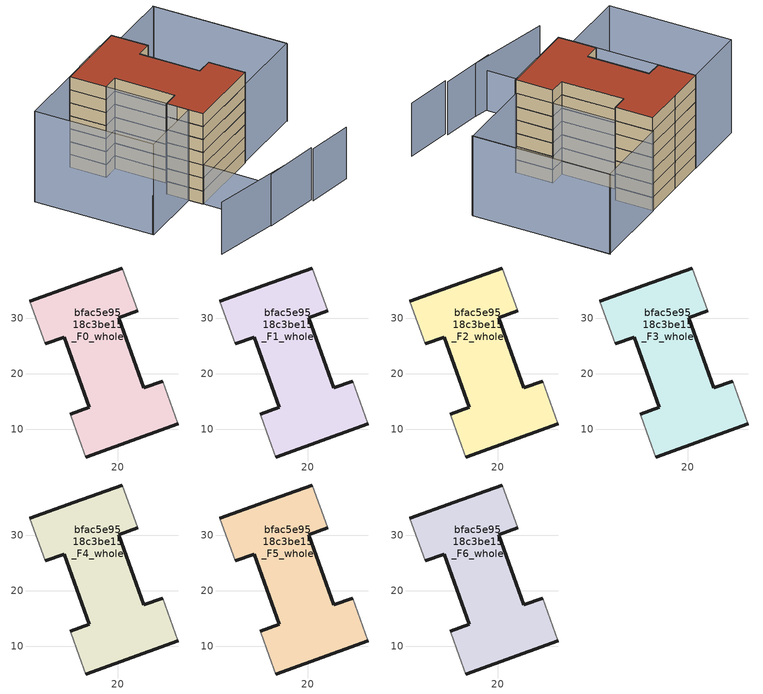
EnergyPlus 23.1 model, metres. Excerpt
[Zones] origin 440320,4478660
bfac5e9518c3be15_F0_whole
 floor ground (EU_floor_Construction): 30.9,10.92 30.88,11.05 28.16,18.62 24.75,17.43 20.22,30.09 23.63,31.34 20.86,39.09 12.13,35.94 4.16,33.05 6.9,25.37 10.37,26.59 14.87,13.94 11.47,12.7 11.54,12.48 13.1,8.13 14.27,4.96 z0
 wall outside (EU_wall_Construction): 23.63,31.34 20.22,30.09 24.75,17.43 28.16,18.62 / 30.9,10.92 14.27,4.96 / 11.47,12.7 14.87,13.94 10.37,26.59 6.9,25.37 / 4.16,33.05 12.13,35.94 20.86,39.09 z0:3
 wall adiabatic (EU_wall_Construction): 20.86,39.09 23.63,31.34 / 28.16,18.62 30.88,11.05 30.9,10.92 / 14.27,4.96 13.1,8.13 11.54,12.48 11.47,12.7 / 6.9,25.37 4.16,33.05 z0:3
bfac5e9518c3be15_F1_whole
 floor to bfac5e9518c3be15_F0_whole (EU_floor_Construction): 30.9,10.92 30.88,11.05 28.16,18.62 24.75,17.43 20.22,30.09 23.63,31.34 20.86,39.09 12.13,35.94 4.15,33.05 6.9,25.37 10.37,26.59 14.87,13.94 11.47,12.7 11.54,12.48 13.1,8.13 14.27,4.96 z3
 wall outside (EU_wall_Construction): 23.63,31.34 20.22,30.09 24.75,17.43 28.16,18.62 / 30.9,10.92 14.27,4.96 / 11.47,12.7 14.87,13.94 10.37,26.59 6.9,25.37 / 4.16,33.05 12.13,35.94 20.86,39.09 z3:6
 wall adiabatic (EU_wall_Construction): 20.86,39.09 23.63,31.34 / 28.16,18.62 30.88,11.05 30.9,10.92 / 14.27,4.96 13.1,8.13 11.54,12.48 11.47,12.7 / 6.9,25.37 4.16,33.05 z3:6
bfac5e9518c3be15_F2_whole
 floor to bfac5e9518c3be15_F1_whole (EU_floor_Construction): 30.9,10.92 30.88,11.05 28.16,18.62 24.75,17.43 20.22,30.09 23.63,31.34 20.86,39.09 12.13,35.94 4.15,33.05 6.9,25.37 10.37,26.59 14.87,13.94 11.47,12.7 11.54,12.48 13.1,8.13 14.27,4.96 z6
 wall outside (EU_wall_Construction): 23.63,31.34 20.22,30.09 24.75,17.43 28.16,18.62 / 30.9,10.92 14.27,4.96 / 11.47,12.7 14.87,13.94 10.37,26.59 6.9,25.37 / 4.16,33.05 12.13,35.94 20.86,39.09 z6:9
 wall adiabatic (EU_wall_Construction): 20.86,39.09 23.63,31.34 / 28.16,18.62 30.88,11.05 30.9,10.92 / 14.27,4.96 13.1,8.13 11.54,12.48 11.47,12.7 / 6.9,25.37 4.16,33.05 z6:9
bfac5e9518c3be15_F3_whole
 floor to bfac5e9518c3be15_F2_whole (EU_floor_Construction): 30.9,10.92 30.88,11.05 28.16,18.62 24.75,17.43 20.22,30.09 23.63,31.34 20.86,39.09 12.13,35.94 4.15,33.05 6.9,25.37 10.37,26.59 14.87,13.94 11.47,12.7 11.54,12.48 13.1,8.13 14.27,4.96 z9
 wall outside (EU_wall_Construction): 23.63,31.34 20.22,30.09 24.75,17.43 28.16,18.62 / 30.9,10.92 14.27,4.96 / 11.47,12.7 14.87,13.94 10.37,26.59 6.9,25.37 / 4.16,33.05 12.13,35.94 20.86,39.09 z9:12
 wall adiabatic (EU_wall_Construction): 20.86,39.09 23.63,31.34 / 28.16,18.62 30.88,11.05 30.9,10.92 / 14.27,4.96 13.1,8.13 11.54,12.48 11.47,12.7 / 6.9,25.37 4.16,33.05 z9:12
bfac5e9518c3be15_F4_whole
 floor to bfac5e9518c3be15_F3_whole (EU_floor_Construction): 30.9,10.92 30.88,11.05 28.16,18.62 24.75,17.43 20.22,30.09 23.63,31.34 20.86,39.09 12.13,35.94 4.15,33.05 6.9,25.37 10.37,26.59 14.87,13.94 11.47,12.7 11.54,12.48 13.1,8.13 14.27,4.96 z12
 wall outside (EU_wall_Construction): 23.63,31.34 20.22,30.09 24.75,17.43 28.16,18.62 / 30.9,10.92 14.27,4.96 / 11.47,12.7 14.87,13.94 10.37,26.59 6.9,25.37 / 4.16,33.05 12.13,35.94 20.86,39.09 z12:15
 wall adiabatic (EU_wall_Construction): 20.86,39.09 23.63,31.34 / 28.16,18.62 30.88,11.05 30.9,10.92 / 14.27,4.96 13.1,8.13 11.54,12.48 11.47,12.7 / 6.9,25.37 4.16,33.05 z12:15
bfac5e9518c3be15_F5_whole
 floor to bfac5e9518c3be15_F4_whole (EU_floor_Construction): 30.9,10.92 30.88,11.05 28.16,18.62 24.75,17.43 20.22,30.09 23.63,31.34 20.86,39.09 12.13,35.94 4.15,33.05 6.9,25.37 10.37,26.59 14.87,13.94 11.47,12.7 11.54,12.48 13.1,8.13 14.27,4.96 z15
 wall outside (EU_wall_Construction): 23.63,31.34 20.22,30.09 24.75,17.43 28.16,18.62 / 30.9,10.92 14.27,4.96 / 11.47,12.7 14.87,13.94 10.37,26.59 6.9,25.37 / 4.16,33.05 12.13,35.94 20.86,39.09 z15:18
 wall adiabatic (EU_wall_Construction): 20.86,39.09 23.63,31.34 / 28.16,18.62 30.88,11.05 30.9,10.92 / 14.27,4.96 13.1,8.13 11.54,12.48 11.47,12.7 / 6.9,25.37 4.16,33.05 z15:18
bfac5e9518c3be15_F6_whole
 floor to bfac5e9518c3be15_F5_whole (EU_floor_Construction): 30.9,10.92 30.88,11.05 28.16,18.62 24.75,17.43 20.22,30.09 23.63,31.34 20.86,39.09 12.13,35.94 4.15,33.05 6.9,25.37 10.37,26.59 14.87,13.94 11.47,12.7 11.54,12.48 13.1,8.13 14.27,4.96 z18
 wall outside (EU_wall_Construction): 23.63,31.34 20.22,30.09 24.75,17.43 28.16,18.62 / 30.9,10.92 14.27,4.96 / 11.47,12.7 14.87,13.94 10.37,26.59 6.9,25.37 / 4.16,33.05 12.13,35.94 20.86,39.09 z18:21
 wall adiabatic (EU_wall_Construction): 20.86,39.09 23.63,31.34 / 28.16,18.62 30.88,11.05 30.9,10.92 / 14.27,4.96 13.1,8.13 11.54,12.48 11.47,12.7 / 6.9,25.37 4.16,33.05 z18:21
 roof outside (EU_roof_Construction): 20.86,39.09 23.63,31.34 20.22,30.09 24.75,17.43 28.16,18.62 30.88,11.05 30.9,10.92 14.27,4.96 13.1,8.13 11.54,12.48 11.47,12.7 14.87,13.94 10.37,26.59 6.9,25.37 4.16,33.05 12.13,35.94 z21
shading: 18.69,-10.11 31.19,-8.12 / 31.24,-8.68 41.52,-7.03 / 4.28,-11.29 22.57,-9.45 z0:12; -0.76,3.37 13.33,8.21 / 13.33,8.21 19.51,-9.8 z0:9; 4.16,33.06 13.13,8.04 / 13.13,8.04 -0.66,3.1 / -0.66,3.1 -9.63,28.12 / -9.63,28.12 4.16,33.06 z0:21; 47.61,16.85 37.61,45.25 / 47.65,17.02 30.84,11.04 / 30.84,11.04 20.83,39.16 / 20.83,39.16 37.64,45.14 / 37.64,45.14 47.65,17.02 z0:18
[Building]
EU S2 Campaign: North Axis=0; Terrain=City; Solar Distribution=FullExterior
[Site:Location]
Madrid: Latitude=40.5; Longitude=-3.5; Time Zone=1; Elevation=609
[SizingPeriod:WeatherFileDays]
AnnualSizingPeriod: Begin Month=1; Begin Day of Month=1; End Month=12; End Day of Month=31; Day of Week for Start Day=Monday; Use Weather File Daylight Saving Period=No; Use Weather File Rain and Snow Indicators=No
[MATERIAL]
EU_InternalMass_Material: Roughness=MediumRough; Thickness=0.1; Conductivity=1; Density=1800; Specific Heat=900; Thermal Absorptance=0.9; Solar Absorptance=0.7; Visible Absorptance=0.7
[MATERIAL:NOMASS] Roughness=MediumRough; Thermal Absorptance=0.9; Solar Absorptance=0.7; Visible Absorptance=0.7
Name | Thermal Resistance
EU_wall_NoMass | 0.459673
EU_roof_NoMass | 0.495815
EU_floor_NoMass | 0.788942
[CONSTRUCTION]
EU_wall_Construction: EU_wall_NoMass
EU_roof_Construction: EU_roof_NoMass
EU_floor_Construction: EU_floor_NoMass
EU_InternalMass_Construction: EU_InternalMass_Material
[ZONE] Type=1; Multiplier=1; Ceiling Height=autocalculate; Volume=1296.85; Floor Area=autocalculate; Part of Total Floor Area=Yes
bfac5e9518c3be15_F0_whole; bfac5e9518c3be15_F1_whole; bfac5e9518c3be15_F2_whole; bfac5e9518c3be15_F3_whole; bfac5e9518c3be15_F4_whole; bfac5e9518c3be15_F5_whole; bfac5e9518c3be15_F6_whole
[INTERNALMASS] Construction=EU_InternalMass_Construction; Surface Area=432.283
Name | Zone or ZoneList
bfac5e9518c3be15_F0_whole_EU_InternalMass | bfac5e9518c3be15_F0_whole
bfac5e9518c3be15_F1_whole_EU_InternalMass | bfac5e9518c3be15_F1_whole
bfac5e9518c3be15_F2_whole_EU_InternalMass | bfac5e9518c3be15_F2_whole
bfac5e9518c3be15_F3_whole_EU_InternalMass | bfac5e9518c3be15_F3_whole
bfac5e9518c3be15_F4_whole_EU_InternalMass | bfac5e9518c3be15_F4_whole
bfac5e9518c3be15_F5_whole_EU_InternalMass | bfac5e9518c3be15_F5_whole
bfac5e9518c3be15_F6_whole_EU_InternalMass | bfac5e9518c3be15_F6_whole
[OTHEREQUIPMENT] Fuel Type=Electricity; Design Level Calculation Method=Watts/Area; Power per Zone Floor Area=1; Fraction Latent=0; Fraction Radiant=0; Fraction Lost=0; Carbon Dioxide Generation Rate=0; EndUse Subcategory=EU_Step8_InternalGains
Name | Zone or ZoneList or Space or SpaceList | Schedule
EU_Step8_InternalGain_bfac5e9518c3be15_F0_whole_f000 | bfac5e9518c3be15_F0_whole | EU_Step8_GainSchedule_bfac5e9518c3be15_F0_whole_f000
EU_Step8_InternalGain_bfac5e9518c3be15_F1_whole_f000 | bfac5e9518c3be15_F1_whole | EU_Step8_GainSchedule_bfac5e9518c3be15_F1_whole_f000
EU_Step8_InternalGain_bfac5e9518c3be15_F2_whole_f000 | bfac5e9518c3be15_F2_whole | EU_Step8_GainSchedule_bfac5e9518c3be15_F2_whole_f000
EU_Step8_InternalGain_bfac5e9518c3be15_F3_whole_f000 | bfac5e9518c3be15_F3_whole | EU_Step8_GainSchedule_bfac5e9518c3be15_F3_whole_f000
EU_Step8_InternalGain_bfac5e9518c3be15_F4_whole_f000 | bfac5e9518c3be15_F4_whole | EU_Step8_GainSchedule_bfac5e9518c3be15_F4_whole_f000
EU_Step8_InternalGain_bfac5e9518c3be15_F5_whole_f000 | bfac5e9518c3be15_F5_whole | EU_Step8_GainSchedule_bfac5e9518c3be15_F5_whole_f000
EU_Step8_InternalGain_bfac5e9518c3be15_F6_whole_f000 | bfac5e9518c3be15_F6_whole | EU_Step8_GainSchedule_bfac5e9518c3be15_F6_whole_f000
[ZONEVENTILATION:DESIGNFLOWRATE] Schedule=EU_AlwaysOn; Design Flow Rate Calculation Method=AirChanges/Hour; Air Changes per Hour=0.719161; Ventilation Type=Natural; Fan Pressure Rise=0; Fan Total Efficiency=1; Constant Term Coefficient=1; Temperature Term Coefficient=0; Velocity Term Coefficient=0; Velocity Squared Term Coefficient=0; Minimum Indoor Temperature=-100; Maximum Indoor Temperature=100; Delta Temperature=-100; Minimum Outdoor Temperature=-100; Maximum Outdoor Temperature=100; Maximum Wind Speed=40
Name | Zone or ZoneList or Space or SpaceList
EU_ConstantAir_bfac5e9518c3be15_F0_whole | bfac5e9518c3be15_F0_whole
EU_ConstantAir_bfac5e9518c3be15_F1_whole | bfac5e9518c3be15_F1_whole
EU_ConstantAir_bfac5e9518c3be15_F2_whole | bfac5e9518c3be15_F2_whole
EU_ConstantAir_bfac5e9518c3be15_F3_whole | bfac5e9518c3be15_F3_whole
EU_ConstantAir_bfac5e9518c3be15_F4_whole | bfac5e9518c3be15_F4_whole
EU_ConstantAir_bfac5e9518c3be15_F5_whole | bfac5e9518c3be15_F5_whole
EU_ConstantAir_bfac5e9518c3be15_F6_whole | bfac5e9518c3be15_F6_whole
[HVACTEMPLATE:THERMOSTAT] Constant Heating Setpoint=20; Constant Cooling Setpoint=50
EU_HeatOnly_bfac5e9518c3be15_F0_whole; EU_HeatOnly_bfac5e9518c3be15_F1_whole; EU_HeatOnly_bfac5e9518c3be15_F2_whole; EU_HeatOnly_bfac5e9518c3be15_F3_whole; EU_HeatOnly_bfac5e9518c3be15_F4_whole; EU_HeatOnly_bfac5e9518c3be15_F5_whole; EU_HeatOnly_bfac5e9518c3be15_F6_whole
[HVACTEMPLATE:ZONE:IDEALLOADSAIRSYSTEM] System Availability Schedule=EU_AlwaysOn; Maximum Heating Supply Air Temperature=50; Minimum Cooling Supply Air Temperature=13; Maximum Heating Supply Air Humidity Ratio=0.0156; Minimum Cooling Supply Air Humidity Ratio=0.0077; Heating Limit=NoLimit; Cooling Limit=NoLimit; Heating Availability Schedule=EU_AlwaysOn; Cooling Availability Schedule=EU_CoolingOff; Dehumidification Control Type=ConstantSensibleHeatRatio; Cooling Sensible Heat Ratio=0.7; Dehumidification Setpoint=60; Humidification Control Type=None; Humidification Setpoint=30; Outdoor Air Method=None; Outdoor Air Flow Rate per Person=0.00944; Outdoor Air Flow Rate per Zone Floor Area=0; Outdoor Air Flow Rate per Zone=0; Demand Controlled Ventilation Type=None; Outdoor Air Economizer Type=NoEconomizer; Heat Recovery Type=None; Sensible Heat Recovery Effectiveness=0.7; Latent Heat Recovery Effectiveness=0.65
Name | Template Thermostat
bfac5e9518c3be15_F0_whole | EU_HeatOnly_bfac5e9518c3be15_F0_whole
bfac5e9518c3be15_F1_whole | EU_HeatOnly_bfac5e9518c3be15_F1_whole
bfac5e9518c3be15_F2_whole | EU_HeatOnly_bfac5e9518c3be15_F2_whole
bfac5e9518c3be15_F3_whole | EU_HeatOnly_bfac5e9518c3be15_F3_whole
bfac5e9518c3be15_F4_whole | EU_HeatOnly_bfac5e9518c3be15_F4_whole
bfac5e9518c3be15_F5_whole | EU_HeatOnly_bfac5e9518c3be15_F5_whole
bfac5e9518c3be15_F6_whole | EU_HeatOnly_bfac5e9518c3be15_F6_whole
[SIZING:ZONE] Zone Cooling Design Supply Air Temperature Input Method=SupplyAirTemperature; Zone Cooling Design Supply Air Temperature=13; Zone Heating Design Supply Air Temperature Input Method=SupplyAirTemperature; Zone Heating Design Supply Air Temperature=50; Zone Cooling Design Supply Air Humidity Ratio=0.008; Zone Heating Design Supply Air Humidity Ratio=0.008; Cooling Design Air Flow Method=DesignDay; Cooling Design Air Flow Rate=0; Cooling Minimum Air Flow per Zone Floor Area=0.000762; Cooling Minimum Air Flow=0; Cooling Minimum Air Flow Fraction=0.2; Heating Design Air Flow Method=DesignDay; Heating Design Air Flow Rate=0; Heating Maximum Air Flow per Zone Floor Area=0.002032; Heating Maximum Air Flow=0.141576; Heating Maximum Air Flow Fraction=0.3; Account for Dedicated Outdoor Air System=No; Dedicated Outdoor Air System Control Strategy=NeutralSupplyAir; Dedicated Outdoor Air Low Setpoint Temperature for Design=autosize; Dedicated Outdoor Air High Setpoint Temperature for Design=autosize; Zone Load Sizing Method=Sensible Load Only No Latent Load; Zone Latent Cooling Design Supply Air Humidity Ratio Input Method=HumidityRatioDifference; Zone Cooling Design Supply Air Humidity Ratio Difference=0.005; Zone Latent Heating Design Supply Air Humidity Ratio Input Method=HumidityRatioDifference; Zone Humidification Design Supply Air Humidity Ratio Difference=0.005
bfac5e9518c3be15_F0_whole; bfac5e9518c3be15_F1_whole; bfac5e9518c3be15_F2_whole; bfac5e9518c3be15_F3_whole; bfac5e9518c3be15_F4_whole; bfac5e9518c3be15_F5_whole; bfac5e9518c3be15_F6_whole
[SCHEDULE:CONSTANT]
Name | Hourly Value
EU_AlwaysOn | 1
EU_CoolingOff | 0
[SCHEDULE:FILE] Column Number=1; Rows to Skip at Top=0; Number of Hours of Data=8760; Column Separator=Comma; Interpolate to Timestep=No; Minutes per Item=60; Adjust Schedule for Daylight Savings=Yes
Name | File
EU_Step8_GainSchedule_bfac5e9518c3be15_F0_whole_f000 | ../../schedules/bfac5e9518c3be15/bfac5e9518c3be15_F0_whole_f000_gain.csv
EU_Step8_GainSchedule_bfac5e9518c3be15_F1_whole_f000 | ../../schedules/bfac5e9518c3be15/bfac5e9518c3be15_F1_whole_f000_gain.csv
EU_Step8_GainSchedule_bfac5e9518c3be15_F2_whole_f000 | ../../schedules/bfac5e9518c3be15/bfac5e9518c3be15_F2_whole_f000_gain.csv
EU_Step8_GainSchedule_bfac5e9518c3be15_F3_whole_f000 | ../../schedules/bfac5e9518c3be15/bfac5e9518c3be15_F3_whole_f000_gain.csv
EU_Step8_GainSchedule_bfac5e9518c3be15_F4_whole_f000 | ../../schedules/bfac5e9518c3be15/bfac5e9518c3be15_F4_whole_f000_gain.csv
EU_Step8_GainSchedule_bfac5e9518c3be15_F5_whole_f000 | ../../schedules/bfac5e9518c3be15/bfac5e9518c3be15_F5_whole_f000_gain.csv
EU_Step8_GainSchedule_bfac5e9518c3be15_F6_whole_f000 | ../../schedules/bfac5e9518c3be15/bfac5e9518c3be15_F6_whole_f000_gain.csv
